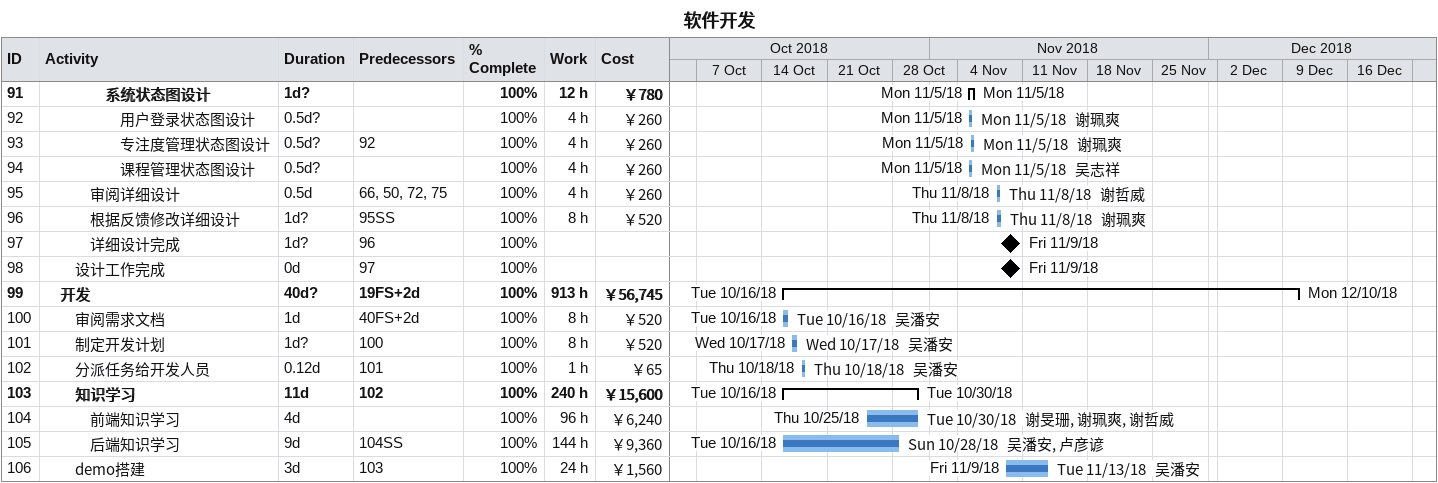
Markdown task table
软件开发

| ID | Level | Task | Duration | Start | Finish | Predecessors | Resources | % complete | Work (h) | Cost (￥) |
|---|---|---|---|---|---|---|---|---|---|---|
| 91 | 5 | **系统状态图设计** | 1d? | 2018-11-05 | 2018-11-05 |  |  | 100 | 12 | 780 |
| 92 | 6 | 用户登录状态图设计 | 0.5d? | 2018-11-05 | 2018-11-05 |  | 谢珮爽 | 100 | 4 | 260 |
| 93 | 6 | 专注度管理状态图设计 | 0.5d? | 2018-11-05 | 2018-11-05 | 92 | 谢珮爽 | 100 | 4 | 260 |
| 94 | 6 | 课程管理状态图设计 | 0.5d? | 2018-11-05 | 2018-11-05 |  | 吴志祥 | 100 | 4 | 260 |
| 95 | 4 | 审阅详细设计 | 0.5d | 2018-11-08 | 2018-11-08 | 66, 50, 72, 75 | 谢哲威 | 100 | 4 | 260 |
| 96 | 4 | 根据反馈修改详细设计 | 1d? | 2018-11-08 | 2018-11-08 | 95SS | 谢珮爽 | 100 | 8 | 520 |
| 97 | 4 | 详细设计完成 | 1d? | 2018-11-09 | 2018-11-09 | 96 |  | 100 |  |  |
| 98 | 3 | 设计工作完成 | 0d | 2018-11-09 | 2018-11-09 | 97 |  | 100 |  |  |
| 99 | 2 | **开发** | 40d? | 2018-10-16 | 2018-12-10 | 19FS+2d |  | 100 | 913 | 56745 |
| 100 | 3 | 审阅需求文档 | 1d | 2018-10-16 | 2018-10-16 | 40FS+2d | 吴潘安 | 100 | 8 | 520 |
| 101 | 3 | 制定开发计划 | 1d? | 2018-10-17 | 2018-10-17 | 100 | 吴潘安 | 100 | 8 | 520 |
| 102 | 3 | 分派任务给开发人员 | 0.12d | 2018-10-18 | 2018-10-18 | 101 | 吴潘安 | 100 | 1 | 65 |
| 103 | 3 | **知识学习** | 11d | 2018-10-16 | 2018-10-30 | 102 |  | 100 | 240 | 15600 |
| 104 | 4 | 前端知识学习 | 4d | 2018-10-25 | 2018-10-30 |  | 谢旻珊, 谢珮爽, 谢哲威 | 100 | 96 | 6240 |
| 105 | 4 | 后端知识学习 | 9d | 2018-10-16 | 2018-10-28 | 104SS | 吴潘安, 卢彦谚 | 100 | 144 | 9360 |
| 106 | 3 | demo搭建 | 3d | 2018-11-09 | 2018-11-13 | 103 | 吴潘安 | 100 | 24 | 1560 |
